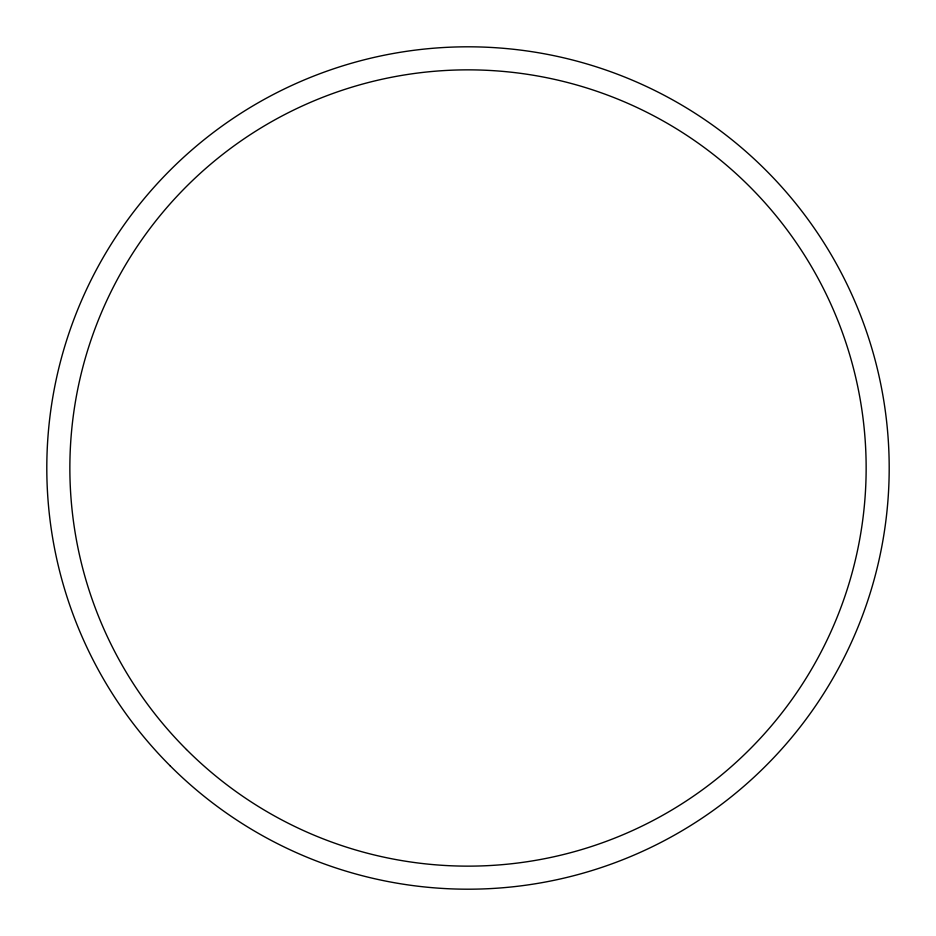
<?xml version="1.0" encoding="UTF-8"?>
<svg xmlns="http://www.w3.org/2000/svg" width="936" height="936" viewBox="0 0 936 936"><rect width="100%" height="100%" fill="white"/><g stroke="black" fill="none" stroke-linecap="round" stroke-linejoin="round"><path stroke-width="1.4" d="M170.165 765.835A421.2 421.2 0 0 0 874.844 577.009A421.2 421.2 0 0 0 358.991 61.156A421.2 421.2 0 0 0 170.165 765.835M186.475 749.525A398.139 398.139 0 0 0 852.579 571.042A398.139 398.139 0 0 0 364.958 83.421A398.139 398.139 0 0 0 186.475 749.525"/></g></svg>
